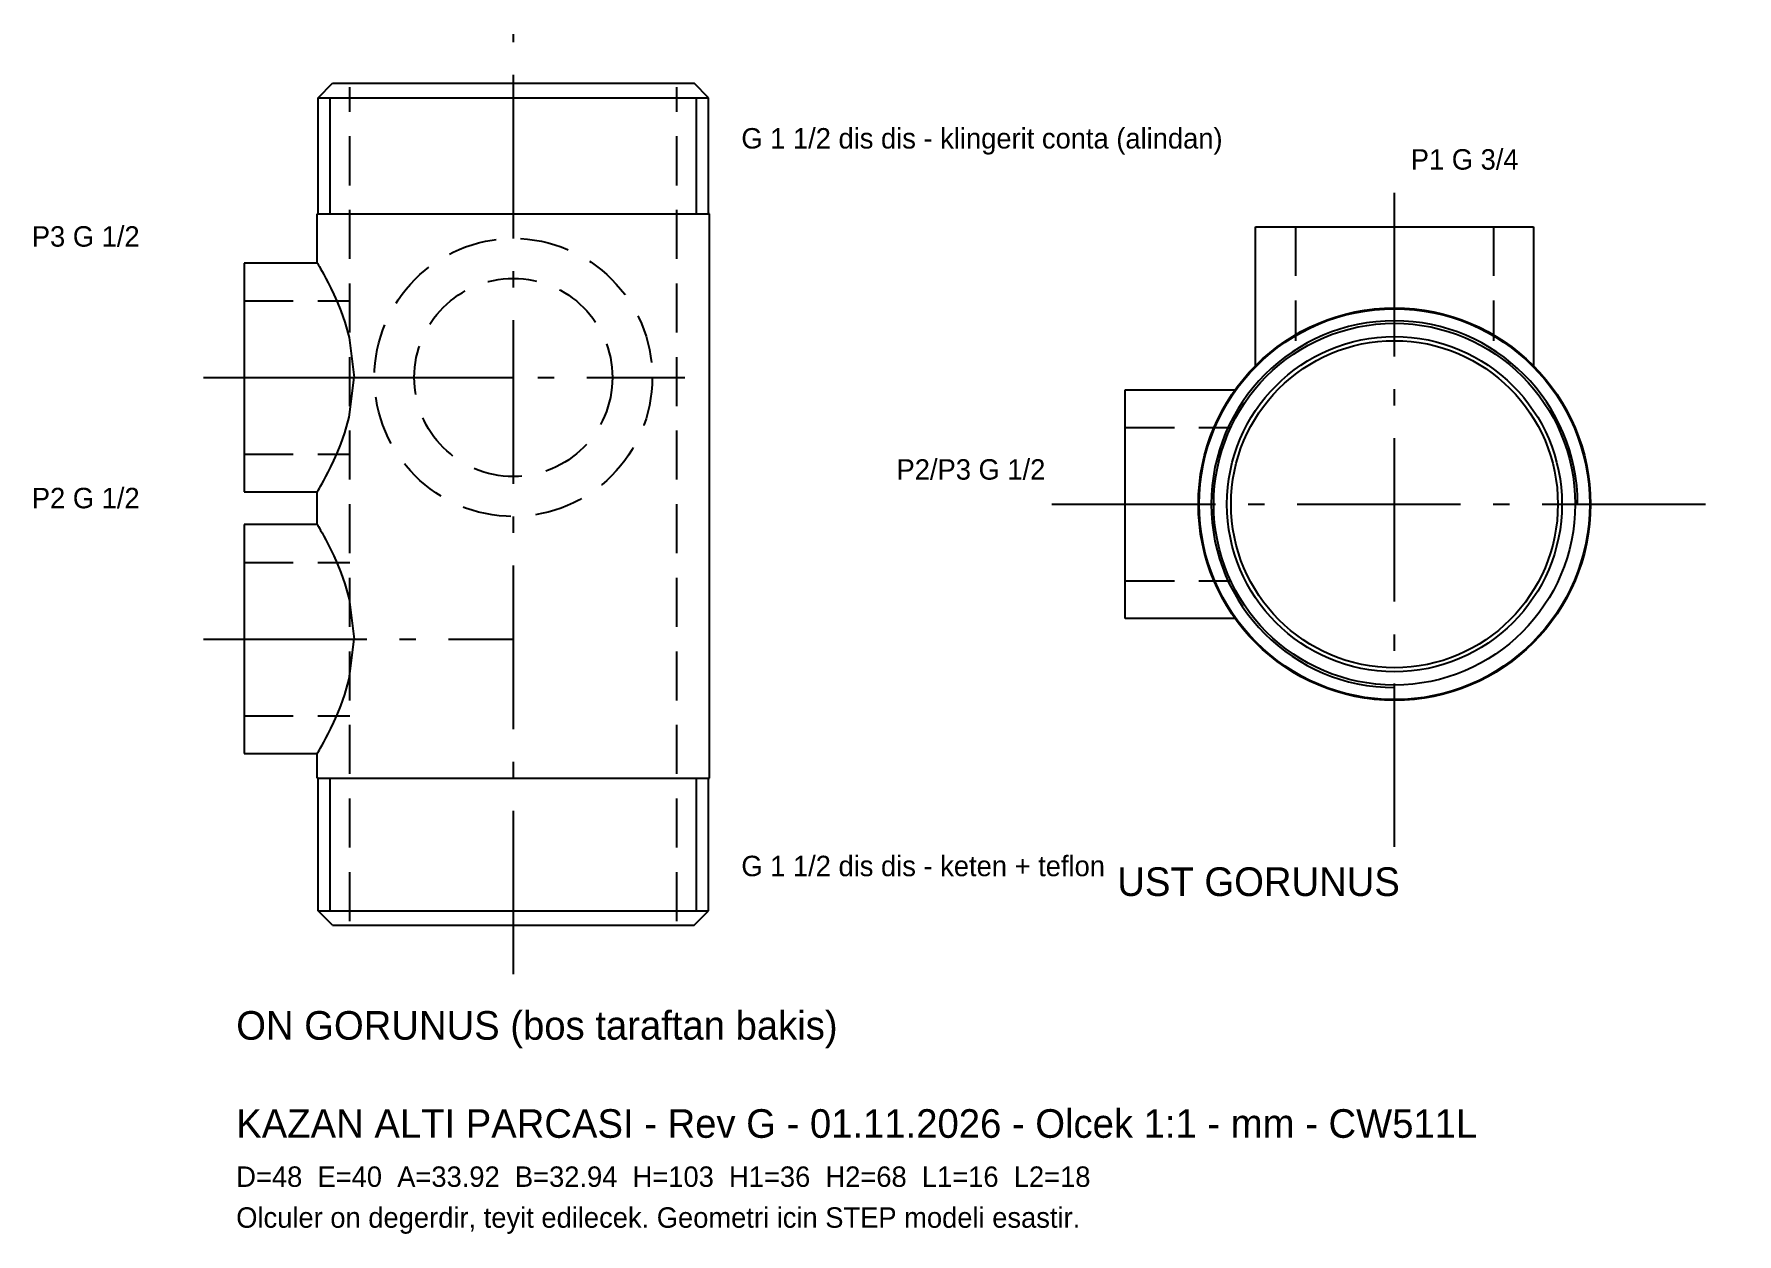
# Model space of a CAD drawing. Extents: x -59 to 150, y -38 to 109.
import ezdxf

# ---------------------------------------------------------------- set-up
doc = ezdxf.new("R2010")
doc.units = 0
doc.linetypes.add('CENTER', pattern=[30, 20, -4, 2, -4])
doc.linetypes.add('DASHED', pattern=[9, 6, -3])
for name, color, linetype in [('DIS', 7, 'CONTINUOUS'), ('EKSEN', 1, 'CENTER'), ('GIZLI', 8, 'DASHED'), ('KONTUR', 7, 'CONTINUOUS'), ('YAZI', 3, 'CONTINUOUS')]:
    doc.layers.add(name, color=color, linetype=linetype)

msp = doc.modelspace()

# ---------------------------------------------------------------- linework, layer by layer
at = {"layer": 'DIS'}
for p, q in [((-22.4225, 87), (-22.4225, 101.221)), ((22.4225, 87), (22.4225, 101.221)), ((-22.4225, 1.779), (-22.4225, 18)), ((22.4225, 1.779), (22.4225, 18))]:
    msp.add_line(p, q, dxfattribs=at)
msp.add_arc((107.84, 51.5), 22.4225, 0, 270, dxfattribs=at)
at = {"layer": 'EKSEN'}
for p, q in [((0, -6), (0, 109)), ((107.84, 9.58), (107.84, 93.42)), ((-37.94, 67), (0, 67)), ((-21, 67), (21, 67)), ((65.92, 51.5), (149.76, 51.5)), ((-37.94, 35), (0, 35))]:
    msp.add_line(p, q, dxfattribs=at)
at = {"layer": 'GIZLI'}
for p, q in [((-20, 0.5), (-20, 102.5)), ((20, 0.5), (20, 102.5)), ((95.715, 85.42), (95.715, 71.5)), ((119.965, 85.42), (119.965, 71.5)), ((-32.94, 76.375), (-20, 76.375)), ((74.9, 60.875), (87.84, 60.875)), ((-32.94, 57.625), (-20, 57.625)), ((-32.94, 44.375), (-20, 44.375)), ((74.9, 42.125), (87.84, 42.125)), ((-32.94, 25.625), (-20, 25.625))]:
    msp.add_line(p, q, dxfattribs=at)
for radius in [17, 12.125]:
    msp.add_circle((0, 67), radius, dxfattribs=at)
at = {"layer": 'KONTUR'}
for p, q in [((-23.9015, 101.221), (-22.1225, 103)), ((-22.1225, 103), (22.1225, 103)), ((23.9015, 101.221), (22.1225, 103)), ((-23.9015, 87), (-23.9015, 101.221)), ((-23.9015, 101.221), (23.9015, 101.221)), ((23.9015, 87), (23.9015, 101.221)), ((-24, 87), (-23.9015, 87)), ((-24, 81), (-24, 87)), ((-24, 87), (24, 87)), ((24, 87), (23.9015, 87)), ((24, 18), (24, 87)), ((90.84, 68.4411), (90.84, 85.42)), ((90.84, 85.42), (124.84, 85.42)), ((124.84, 85.42), (124.84, 68.4411)), ((-24, 81), (-32.94, 81)), ((-32.94, 81), (-32.94, 53)), ((-24, 81), (-23.984, 80.9726)), ((-23.984, 80.9726), (-23.9361, 80.8902)), ((-23.9361, 80.8902), (-23.856, 80.7517)), ((-23.856, 80.7517), (-23.7434, 80.5554)), ((-23.7434, 80.5554), (-23.5979, 80.2988)), ((-23.5979, 80.2988), (-23.4187, 79.9783)), ((-23.4187, 79.9783), (-23.2053, 79.5891)), ((-23.2053, 79.5891), (-22.9565, 79.1244)), ((-22.9565, 79.1244), (-22.6712, 78.5752)), ((-22.6712, 78.5752), (-22.3481, 77.9287)), ((-22.3481, 77.9287), (-21.9854, 77.1666)), ((-21.9854, 77.1666), (-21.5812, 76.2601)), ((-21.5812, 76.2601), (-21.1331, 75.1615)), ((-21.1331, 75.1615), (-20.6383, 73.7777)), ((-20.6383, 73.7777), (-20.0931, 71.8718)), ((-20.0931, 71.8718), (-19.4936, 67)), ((-20.0931, 62.1282), (-19.4936, 67)), ((74.9, 37.5), (74.9, 65.5)), ((74.9, 65.5), (88.3464, 65.5)), ((-20.6383, 60.2223), (-20.0931, 62.1282)), ((-21.5812, 57.7399), (-21.1331, 58.8385)), ((-21.1331, 58.8385), (-20.6383, 60.2223)), ((-22.3481, 56.0713), (-21.9854, 56.8334)), ((-21.9854, 56.8334), (-21.5812, 57.7399)), ((-23.4187, 54.0217), (-23.2053, 54.4109)), ((-23.2053, 54.4109), (-22.9565, 54.8756)), ((-22.9565, 54.8756), (-22.6712, 55.4248)), ((-22.6712, 55.4248), (-22.3481, 56.0713)), ((-32.94, 53), (-24, 53)), ((-24, 53), (-23.984, 53.0274)), ((-24, 49), (-24, 53)), ((-23.984, 53.0274), (-23.9361, 53.1098)), ((-23.9361, 53.1098), (-23.856, 53.2483)), ((-23.856, 53.2483), (-23.7434, 53.4446)), ((-23.7434, 53.4446), (-23.5979, 53.7012)), ((-23.5979, 53.7012), (-23.4187, 54.0217)), ((-24, 49), (-32.94, 49)), ((-32.94, 49), (-32.94, 21)), ((-24, 49), (-23.984, 48.9726)), ((-23.984, 48.9726), (-23.9361, 48.8902)), ((-23.9361, 48.8902), (-23.856, 48.7517)), ((-23.856, 48.7517), (-23.7434, 48.5554)), ((-23.7434, 48.5554), (-23.5979, 48.2988)), ((-23.5979, 48.2988), (-23.4187, 47.9783)), ((-23.4187, 47.9783), (-23.2053, 47.5891)), ((-23.2053, 47.5891), (-22.9565, 47.1244)), ((-22.9565, 47.1244), (-22.6712, 46.5752)), ((-22.6712, 46.5752), (-22.3481, 45.9287)), ((-22.3481, 45.9287), (-21.9854, 45.1666)), ((-21.9854, 45.1666), (-21.5812, 44.2601)), ((-21.5812, 44.2601), (-21.1331, 43.1615)), ((-21.1331, 43.1615), (-20.6383, 41.7777)), ((-20.6383, 41.7777), (-20.0931, 39.8718)), ((-20.0931, 39.8718), (-19.4936, 35)), ((88.3464, 37.5), (74.9, 37.5)), ((-20.0931, 30.1282), (-19.4936, 35)), ((-20.6383, 28.2223), (-20.0931, 30.1282)), ((-21.1331, 26.8385), (-20.6383, 28.2223)), ((-21.9854, 24.8334), (-21.5812, 25.7399)), ((-21.5812, 25.7399), (-21.1331, 26.8385)), ((-22.9565, 22.8756), (-22.6712, 23.4248)), ((-22.6712, 23.4248), (-22.3481, 24.0713)), ((-22.3481, 24.0713), (-21.9854, 24.8334)), ((-32.94, 21), (-24, 21)), ((-24, 21), (-23.984, 21.0274)), ((-24, 18), (-24, 21)), ((-23.984, 21.0274), (-23.9361, 21.1098)), ((-23.9361, 21.1098), (-23.856, 21.2483)), ((-23.856, 21.2483), (-23.7434, 21.4446)), ((-23.7434, 21.4446), (-23.5979, 21.7012)), ((-23.5979, 21.7012), (-23.4187, 22.0217)), ((-23.4187, 22.0217), (-23.2053, 22.4109)), ((-23.2053, 22.4109), (-22.9565, 22.8756)), ((-23.9015, 18), (-24, 18)), ((-24, 18), (24, 18)), ((-23.9015, 1.779), (-23.9015, 18)), ((23.9015, 1.779), (23.9015, 18)), ((23.9015, 18), (24, 18)), ((-22.1225, 0), (-23.9015, 1.779)), ((-23.9015, 1.779), (23.9015, 1.779)), ((-22.1225, 0), (22.1225, 0)), ((22.1225, 0), (23.9015, 1.779))]:
    msp.add_line(p, q, dxfattribs=at)
for radius in [24, 23.9015, 22.1225, 20.5, 20]:
    msp.add_circle((107.84, 51.5), radius, dxfattribs=at)

# ---------------------------------------------------------------- texts
at = {"layer": 'YAZI'}
for s, height, p in [('G 1 1/2 dis dis - klingerit conta (alindan)', 2.5, (27.9015, 95)), ('P1 G 3/4', 2.5, (109.84, 92.42)), ('P3 G 1/2', 2.5, (-58.94, 83)), ('P2/P3 G 1/2', 2.5, (46.9, 54.5)), ('P2 G 1/2', 2.5, (-58.94, 51)), ('G 1 1/2 dis dis - keten + teflon', 2.5, (27.9015, 6)), ('UST GORUNUS', 3.5, (73.92, 3.58)), ('ON GORUNUS (bos taraftan bakis)', 3.5, (-33.92, -14)), ('KAZAN ALTI PARCASI - Rev G - 01.11.2026 - Olcek 1:1 - mm - CW511L', 3.5, (-33.92, -26)), ('D=48  E=40  A=33.92  B=32.94  H=103  H1=36  H2=68  L1=16  L2=18', 2.5, (-33.92, -32)), ('Olculer on degerdir, teyit edilecek. Geometri icin STEP modeli esastir.', 2.5, (-33.92, -37))]:
    msp.add_text(s, height=height, dxfattribs=at).set_placement(p)

doc.saveas('drawing.dxf')
